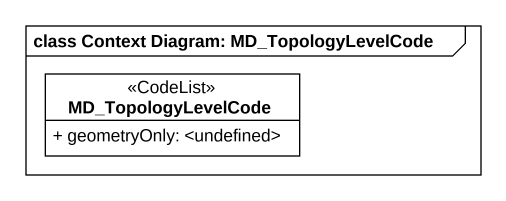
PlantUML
@startuml
mainframe class Context Diagram: MD_TopologyLevelCode
hide circle
hide empty members
skinparam classAttributeIconSize 0
class MD_TopologyLevelCode <<CodeList>> {
  + geometryOnly: <undefined>
}
@enduml
